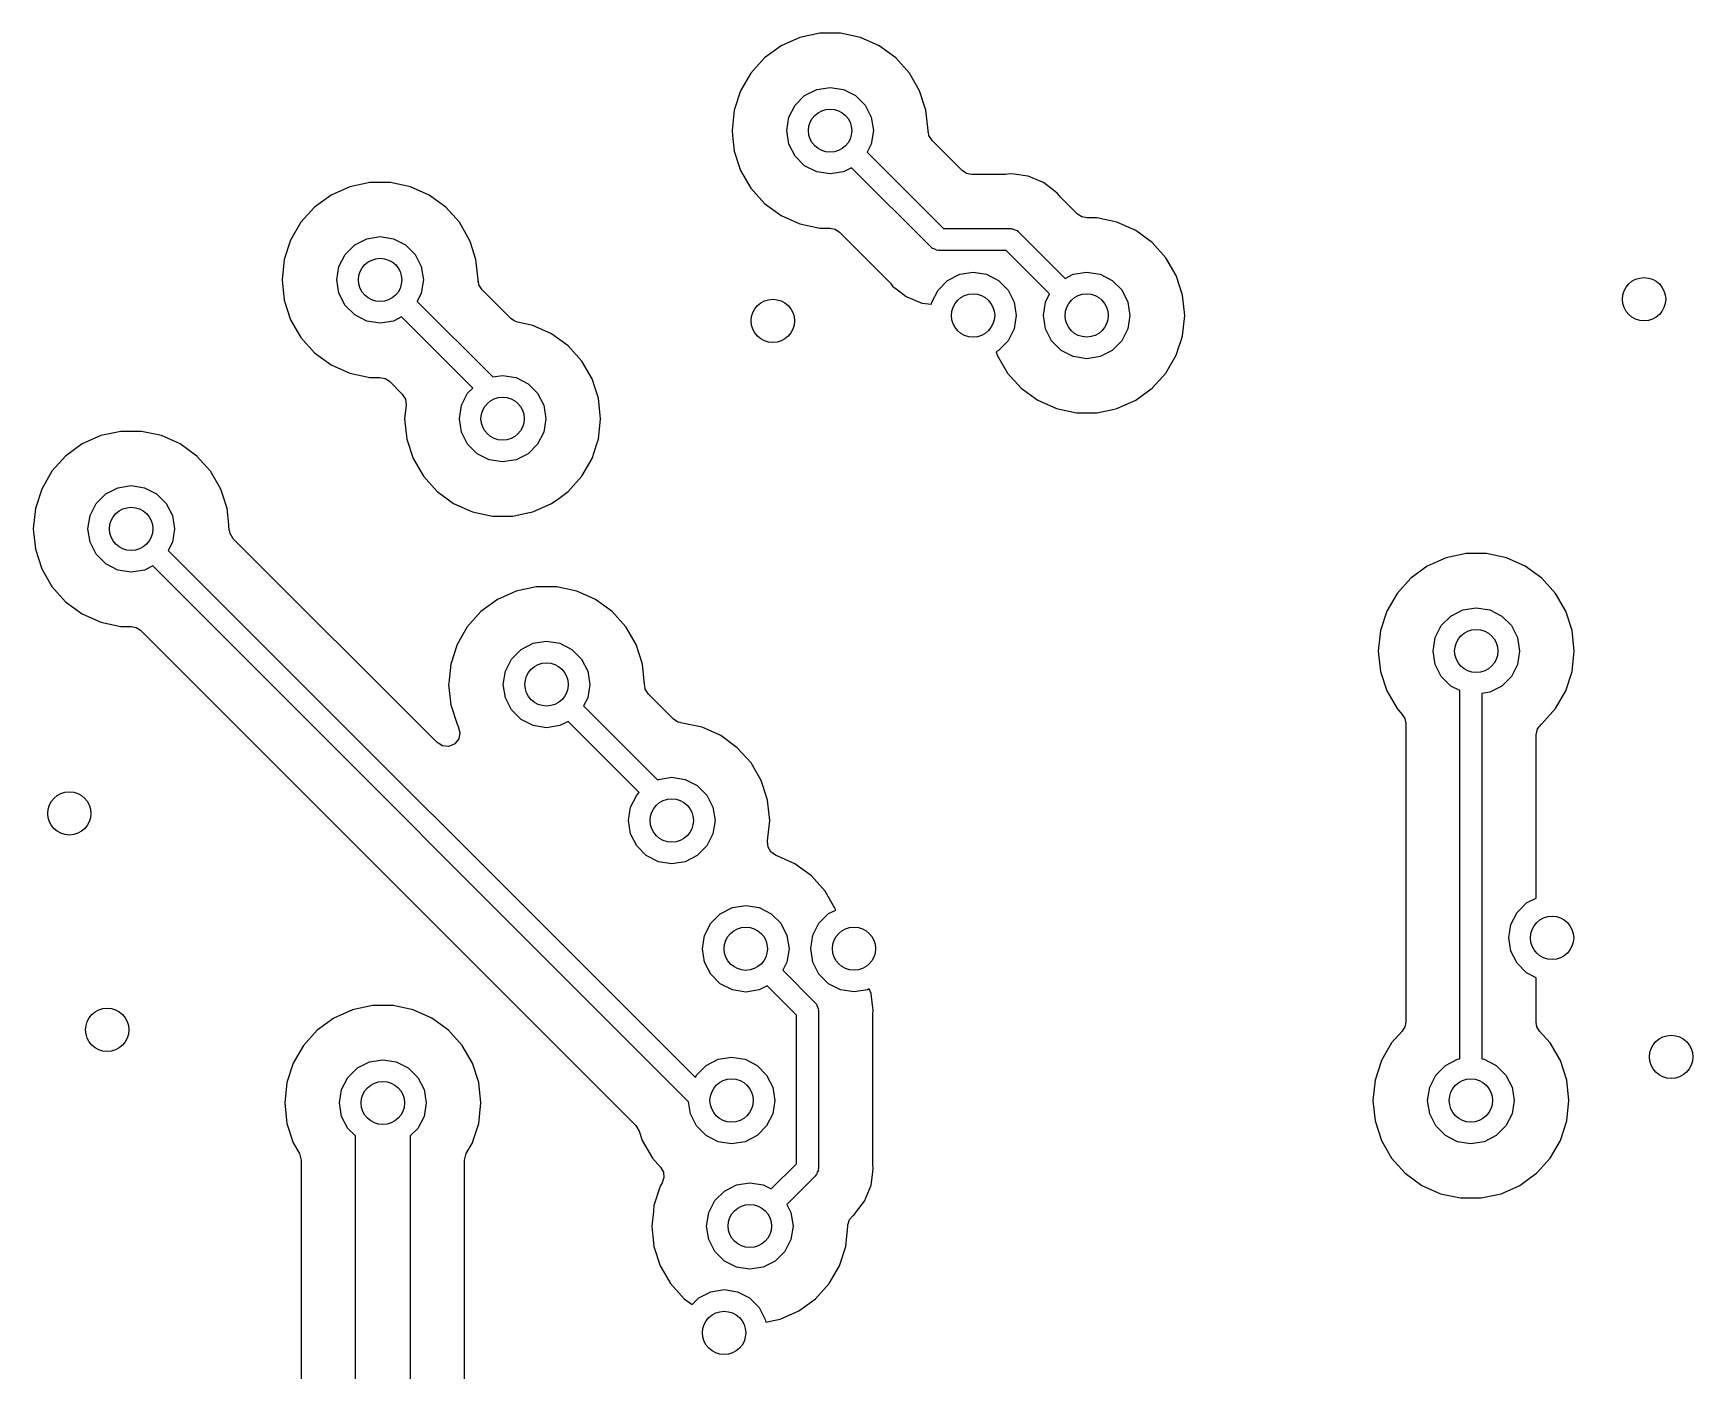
# Model space of a CAD drawing. Extents: x 5.05 to 8.3, y -4.1 to -1.1.
# Drawn here: x 6.298 to 6.902, y -2.622 to -2.136 of the extents above; entities that cross this region are included whole.
import ezdxf

# ---------------------------------------------------------------- set-up
doc = ezdxf.new("R2010")
doc.units = 0
doc.header["$MEASUREMENT"] = 0
doc.layers.add('BLACK', color=7, linetype='CONTINUOUS')

msp = doc.modelspace()

# ---------------------------------------------------------------- linework, layer by layer
at = {"layer": 'BLACK', "linetype": 'CONTINUOUS'}
for p, q in [((6.57676, -2.13706), (6.56995, -2.14009)), ((6.58404, -2.13551), (6.57676, -2.13706)), ((6.5915, -2.13551), (6.58404, -2.13551)), ((6.58404, -2.13551), (6.58404, -2.13551)), ((6.59879, -2.13706), (6.5915, -2.13551)), ((6.5915, -2.13551), (6.5915, -2.13551)), ((6.6056, -2.14009), (6.59879, -2.13706)), ((6.56995, -2.14009), (6.56392, -2.14447)), ((6.61162, -2.14447), (6.6056, -2.14009)), ((6.56392, -2.14447), (6.55893, -2.15001)), ((6.61661, -2.15001), (6.61162, -2.14447)), ((6.55893, -2.15001), (6.5552, -2.15647)), ((6.5829, -2.15599), (6.58777, -2.15522)), ((6.58777, -2.15522), (6.59264, -2.15599)), ((6.62034, -2.15647), (6.61661, -2.15001)), ((6.5552, -2.15647), (6.5529, -2.16355)), ((6.57503, -2.16171), (6.57851, -2.15822)), ((6.57851, -2.15822), (6.5829, -2.15599)), ((6.59264, -2.15599), (6.59703, -2.15822)), ((6.59703, -2.15822), (6.60051, -2.16171)), ((6.62264, -2.16355), (6.62034, -2.15647)), ((6.62034, -2.15647), (6.62034, -2.15647)), ((6.5529, -2.16355), (6.5524, -2.16832)), ((6.57202, -2.17096), (6.57279, -2.1661)), ((6.57279, -2.1661), (6.57503, -2.16171)), ((6.60051, -2.16171), (6.60275, -2.1661)), ((6.60275, -2.1661), (6.60352, -2.17096)), ((6.62341, -2.17087), (6.62264, -2.16355)), ((6.5524, -2.16832), (6.55212, -2.17096)), ((6.55212, -2.17096), (6.55231, -2.17271)), ((6.55231, -2.17271), (6.5529, -2.17838)), ((6.57279, -2.17583), (6.57202, -2.17096)), ((6.60352, -2.17096), (6.60275, -2.17583)), ((6.62347, -2.17147), (6.62341, -2.17087)), ((6.62357, -2.17147), (6.62347, -2.17147)), ((6.62371, -2.17271), (6.62357, -2.17147)), ((6.62486, -2.17453), (6.62371, -2.17271)), ((6.5529, -2.17838), (6.5552, -2.18546)), ((6.57503, -2.18022), (6.57279, -2.17583)), ((6.60275, -2.17583), (6.60124, -2.17878)), ((6.60124, -2.17878), (6.62903, -2.20657)), ((6.63576, -2.18543), (6.62486, -2.17453)), ((6.5552, -2.18546), (6.55893, -2.19192)), ((6.57851, -2.1837), (6.57503, -2.18022)), ((6.5829, -2.18594), (6.57851, -2.1837)), ((6.59559, -2.18444), (6.59264, -2.18594)), ((6.62455, -2.2134), (6.59559, -2.18444)), ((6.63735, -2.18649), (6.63576, -2.18543)), ((6.41306, -2.19135), (6.40625, -2.19438)), ((6.42035, -2.1898), (6.41306, -2.19135)), ((6.4278, -2.1898), (6.42035, -2.1898)), ((6.42035, -2.1898), (6.42035, -2.1898)), ((6.43509, -2.19135), (6.4278, -2.1898)), ((6.4278, -2.1898), (6.4278, -2.1898)), ((6.4419, -2.19438), (6.43509, -2.19135)), ((6.58777, -2.18671), (6.5829, -2.18594)), ((6.59264, -2.18594), (6.58777, -2.18671)), ((6.63921, -2.18686), (6.63735, -2.18649)), ((6.65163, -2.18686), (6.63921, -2.18686)), ((6.65226, -2.18682), (6.65163, -2.18686)), ((6.6535, -2.18666), (6.65226, -2.18682)), ((6.65474, -2.18682), (6.6535, -2.18666)), ((6.65971, -2.18747), (6.65474, -2.18682)), ((6.65474, -2.18682), (6.65474, -2.18682)), ((6.65984, -2.18753), (6.65971, -2.18747)), ((6.66506, -2.1897), (6.65984, -2.18753)), ((6.66545, -2.18986), (6.66506, -2.1897)), ((6.66916, -2.19271), (6.66545, -2.18986)), ((6.40625, -2.19438), (6.40022, -2.19876)), ((6.44793, -2.19876), (6.4419, -2.19438)), ((6.55893, -2.19192), (6.56392, -2.19746)), ((6.56392, -2.19746), (6.56995, -2.20184)), ((6.67041, -2.19366), (6.66916, -2.19271)), ((6.66916, -2.19271), (6.66916, -2.19271)), ((6.67117, -2.19465), (6.67041, -2.19366)), ((6.67159, -2.19513), (6.67117, -2.19465)), ((6.67774, -2.20129), (6.67159, -2.19513)), ((6.40022, -2.19876), (6.39523, -2.2043)), ((6.45291, -2.2043), (6.44793, -2.19876)), ((6.56995, -2.20184), (6.57676, -2.20487)), ((6.67933, -2.20234), (6.67774, -2.20129)), ((6.6812, -2.20272), (6.67933, -2.20234)), ((6.68483, -2.20272), (6.6812, -2.20272)), ((6.69212, -2.20427), (6.68483, -2.20272)), ((6.68483, -2.20272), (6.68483, -2.20272)), ((6.39523, -2.2043), (6.39151, -2.21076)), ((6.41921, -2.21028), (6.42407, -2.20951)), ((6.42407, -2.20951), (6.42894, -2.21028)), ((6.45664, -2.21076), (6.45291, -2.2043)), ((6.57676, -2.20487), (6.58404, -2.20642)), ((6.58404, -2.20642), (6.58404, -2.20642)), ((6.58404, -2.20642), (6.58768, -2.20642)), ((6.58768, -2.20642), (6.58955, -2.20679)), ((6.58955, -2.20679), (6.59113, -2.20785)), ((6.59113, -2.20785), (6.60929, -2.226)), ((6.62903, -2.20657), (6.6535, -2.20657)), ((6.6535, -2.20657), (6.65381, -2.20667)), ((6.65381, -2.20667), (6.65413, -2.20662)), ((6.65413, -2.20662), (6.65496, -2.20704)), ((6.65496, -2.20704), (6.65585, -2.20733)), ((6.65585, -2.20733), (6.65604, -2.20759)), ((6.65604, -2.20759), (6.65633, -2.20774)), ((6.65633, -2.20774), (6.67329, -2.2247)), ((6.69893, -2.2073), (6.69212, -2.20427)), ((6.70496, -2.21168), (6.69893, -2.2073)), ((6.39151, -2.21076), (6.38921, -2.21784)), ((6.41133, -2.216), (6.41482, -2.21251)), ((6.41482, -2.21251), (6.41921, -2.21028)), ((6.42894, -2.21028), (6.43333, -2.21251)), ((6.43333, -2.21251), (6.43681, -2.216)), ((6.45694, -2.21168), (6.45664, -2.21076)), ((6.45894, -2.21784), (6.45694, -2.21168)), ((6.62483, -2.21354), (6.62455, -2.2134)), ((6.62502, -2.2138), (6.62483, -2.21354)), ((6.62591, -2.21409), (6.62502, -2.2138)), ((6.62675, -2.21452), (6.62591, -2.21409)), ((6.62707, -2.21447), (6.62675, -2.21452)), ((6.62737, -2.21457), (6.62707, -2.21447)), ((6.65184, -2.21457), (6.62737, -2.21457)), ((6.66763, -2.23035), (6.65184, -2.21457)), ((6.70994, -2.21722), (6.70496, -2.21168)), ((6.38921, -2.21784), (6.38843, -2.22526)), ((6.40833, -2.22526), (6.4091, -2.22039)), ((6.4091, -2.22039), (6.41133, -2.216)), ((6.43681, -2.216), (6.43905, -2.22039)), ((6.43905, -2.22039), (6.43982, -2.22526)), ((6.45972, -2.22526), (6.45894, -2.21784)), ((6.71367, -2.22367), (6.70994, -2.21722)), ((6.38843, -2.22526), (6.38921, -2.23267)), ((6.4091, -2.23012), (6.40833, -2.22526)), ((6.43982, -2.22526), (6.43905, -2.23012)), ((6.45978, -2.22577), (6.45972, -2.22526)), ((6.45987, -2.22576), (6.45978, -2.22577)), ((6.46002, -2.227), (6.45987, -2.22576)), ((6.46117, -2.22882), (6.46002, -2.227)), ((6.60929, -2.226), (6.60971, -2.22648)), ((6.60971, -2.22648), (6.61047, -2.22747)), ((6.61047, -2.22747), (6.61047, -2.22747)), ((6.61047, -2.22747), (6.61146, -2.22823)), ((6.62702, -2.22893), (6.63051, -2.22545)), ((6.63051, -2.22545), (6.6349, -2.22321)), ((6.6349, -2.22321), (6.63976, -2.22244)), ((6.63976, -2.22244), (6.64463, -2.22321)), ((6.64463, -2.22321), (6.64902, -2.22545)), ((6.64902, -2.22545), (6.6525, -2.22893)), ((6.67329, -2.2247), (6.67624, -2.22319)), ((6.67624, -2.22319), (6.6811, -2.22242)), ((6.6811, -2.22242), (6.68597, -2.22319)), ((6.68597, -2.22319), (6.69036, -2.22543)), ((6.69036, -2.22543), (6.69384, -2.22891)), ((6.71597, -2.23076), (6.71367, -2.22367)), ((6.71367, -2.22367), (6.71367, -2.22367)), ((6.38921, -2.23267), (6.39151, -2.23975)), ((6.41133, -2.23451), (6.4091, -2.23012)), ((6.43905, -2.23012), (6.43755, -2.23307)), ((6.43755, -2.23307), (6.46503, -2.26055)), ((6.47166, -2.23932), (6.46117, -2.22882)), ((6.61146, -2.22823), (6.61146, -2.22823)), ((6.61146, -2.22823), (6.61171, -2.22843)), ((6.61171, -2.22843), (6.61171, -2.22843)), ((6.61171, -2.22843), (6.61542, -2.23127)), ((6.61542, -2.23127), (6.61694, -2.2319)), ((6.61694, -2.2319), (6.62119, -2.23366)), ((6.62119, -2.23366), (6.62466, -2.23412)), ((6.62466, -2.23412), (6.62479, -2.23332)), ((6.62479, -2.23332), (6.62702, -2.22893)), ((6.6525, -2.22893), (6.65474, -2.23332)), ((6.65474, -2.23332), (6.65551, -2.23819)), ((6.66535, -2.23817), (6.66613, -2.2333)), ((6.66613, -2.2333), (6.66763, -2.23035)), ((6.69384, -2.22891), (6.69608, -2.2333)), ((6.69608, -2.2333), (6.69685, -2.23817)), ((6.71675, -2.23817), (6.71597, -2.23076)), ((6.39151, -2.23975), (6.39523, -2.24621)), ((6.41482, -2.238), (6.41133, -2.23451)), ((6.41921, -2.24023), (6.41482, -2.238)), ((6.43189, -2.23873), (6.42894, -2.24023)), ((6.45777, -2.26461), (6.43189, -2.23873)), ((6.47279, -2.24016), (6.47166, -2.23932)), ((6.65551, -2.23819), (6.65474, -2.24306)), ((6.66613, -2.24304), (6.66535, -2.23817)), ((6.69685, -2.23817), (6.69608, -2.24304)), ((6.71597, -2.24558), (6.71675, -2.23817)), ((6.42407, -2.241), (6.41921, -2.24023)), ((6.42894, -2.24023), (6.42407, -2.241)), ((6.4741, -2.24064), (6.47279, -2.24016)), ((6.47966, -2.24183), (6.4741, -2.24064)), ((6.48647, -2.24486), (6.47966, -2.24183)), ((6.4925, -2.24924), (6.48647, -2.24486)), ((6.65474, -2.24306), (6.6525, -2.24745)), ((6.66836, -2.24743), (6.66613, -2.24304)), ((6.69608, -2.24304), (6.69384, -2.24743)), ((6.71518, -2.24803), (6.71597, -2.24558)), ((6.39523, -2.24621), (6.40022, -2.25175)), ((6.40022, -2.25175), (6.40625, -2.25613)), ((6.49748, -2.25478), (6.4925, -2.24924)), ((6.64902, -2.25093), (6.64812, -2.25139)), ((6.64812, -2.25139), (6.64854, -2.25267)), ((6.6525, -2.24745), (6.64902, -2.25093)), ((6.67185, -2.25091), (6.66836, -2.24743)), ((6.67624, -2.25315), (6.67185, -2.25091)), ((6.69036, -2.25091), (6.68597, -2.25315)), ((6.69384, -2.24743), (6.69036, -2.25091)), ((6.71367, -2.25267), (6.71478, -2.24924)), ((6.71478, -2.24924), (6.71518, -2.24803)), ((6.40625, -2.25613), (6.41306, -2.25916)), ((6.50121, -2.26123), (6.49748, -2.25478)), ((6.64854, -2.25267), (6.65226, -2.25912)), ((6.6811, -2.25392), (6.67624, -2.25315)), ((6.68597, -2.25315), (6.6811, -2.25392)), ((6.70994, -2.25912), (6.71367, -2.25267)), ((6.41306, -2.25916), (6.42035, -2.26071)), ((6.42035, -2.26071), (6.42035, -2.26071)), ((6.42035, -2.26071), (6.42398, -2.26071)), ((6.42398, -2.26071), (6.42585, -2.26108)), ((6.42585, -2.26108), (6.42743, -2.26214)), ((6.42743, -2.26214), (6.43211, -2.26682)), ((6.46503, -2.26055), (6.46864, -2.25998)), ((6.46864, -2.25998), (6.47351, -2.26075)), ((6.47351, -2.26075), (6.4779, -2.26299)), ((6.4779, -2.26299), (6.48138, -2.26647)), ((6.50232, -2.26464), (6.50121, -2.26123)), ((6.65226, -2.25912), (6.65725, -2.26466)), ((6.70496, -2.26466), (6.70994, -2.25912)), ((6.43211, -2.26682), (6.43326, -2.26864)), ((6.43326, -2.26864), (6.43351, -2.27078)), ((6.45367, -2.27086), (6.4559, -2.26647)), ((6.4559, -2.26647), (6.45777, -2.26461)), ((6.48138, -2.26647), (6.48362, -2.27086)), ((6.50351, -2.26832), (6.50232, -2.26464)), ((6.50429, -2.27573), (6.50351, -2.26832)), ((6.65725, -2.26466), (6.66328, -2.26904)), ((6.66328, -2.26904), (6.67009, -2.27207)), ((6.69212, -2.27207), (6.69893, -2.26904)), ((6.69893, -2.26904), (6.70412, -2.26527)), ((6.70412, -2.26527), (6.70496, -2.26466)), ((6.43351, -2.27078), (6.43299, -2.27573)), ((6.43299, -2.27573), (6.43377, -2.28314)), ((6.45289, -2.27573), (6.45367, -2.27086)), ((6.45367, -2.2806), (6.45289, -2.27573)), ((6.48362, -2.27086), (6.48439, -2.27573)), ((6.48439, -2.27573), (6.48362, -2.2806)), ((6.50351, -2.28314), (6.50429, -2.27573)), ((6.67009, -2.27207), (6.67738, -2.27362)), ((6.67738, -2.27362), (6.67738, -2.27362)), ((6.67738, -2.27362), (6.68483, -2.27362)), ((6.68483, -2.27362), (6.69006, -2.27251)), ((6.68483, -2.27362), (6.68483, -2.27362)), ((6.69006, -2.27251), (6.69212, -2.27207)), ((6.32251, -2.2819), (6.3157, -2.28493)), ((6.3298, -2.28035), (6.32251, -2.2819)), ((6.33725, -2.28035), (6.3298, -2.28035)), ((6.3298, -2.28035), (6.3298, -2.28035)), ((6.34454, -2.2819), (6.33725, -2.28035)), ((6.33725, -2.28035), (6.33725, -2.28035)), ((6.35135, -2.28493), (6.34454, -2.2819)), ((6.4559, -2.28499), (6.45367, -2.2806)), ((6.48362, -2.2806), (6.48138, -2.28499)), ((6.3157, -2.28493), (6.30967, -2.28931)), ((6.35738, -2.28931), (6.35135, -2.28493)), ((6.43377, -2.28314), (6.43608, -2.29023)), ((6.45939, -2.28847), (6.4559, -2.28499)), ((6.48138, -2.28499), (6.4779, -2.28847)), ((6.50121, -2.29023), (6.50293, -2.28493)), ((6.50293, -2.28493), (6.50351, -2.28314)), ((6.30967, -2.28931), (6.30468, -2.29485)), ((6.36236, -2.29485), (6.35738, -2.28931)), ((6.43608, -2.29023), (6.4398, -2.29668)), ((6.46378, -2.29071), (6.45939, -2.28847)), ((6.46864, -2.29148), (6.46378, -2.29071)), ((6.47351, -2.29071), (6.46864, -2.29148)), ((6.4779, -2.28847), (6.47351, -2.29071)), ((6.49748, -2.29668), (6.50121, -2.29023)), ((6.30468, -2.29485), (6.30096, -2.30131)), ((6.32866, -2.30083), (6.33352, -2.30006)), ((6.33352, -2.30006), (6.33839, -2.30083)), ((6.36609, -2.30131), (6.36236, -2.29485)), ((6.4398, -2.29668), (6.44479, -2.30222)), ((6.4925, -2.30222), (6.49748, -2.29668)), ((6.30096, -2.30131), (6.29865, -2.30839)), ((6.32078, -2.30655), (6.32427, -2.30307)), ((6.32427, -2.30307), (6.32866, -2.30083)), ((6.33839, -2.30083), (6.34278, -2.30307)), ((6.34278, -2.30307), (6.34626, -2.30655)), ((6.36682, -2.30355), (6.36609, -2.30131)), ((6.36839, -2.30839), (6.36682, -2.30355)), ((6.44479, -2.30222), (6.45082, -2.3066)), ((6.48647, -2.3066), (6.48906, -2.30472)), ((6.48906, -2.30472), (6.4925, -2.30222)), ((6.29865, -2.30839), (6.29787, -2.31581)), ((6.31777, -2.31581), (6.31855, -2.31094)), ((6.31855, -2.31094), (6.32078, -2.30655)), ((6.34626, -2.30655), (6.3485, -2.31094)), ((6.3485, -2.31094), (6.34927, -2.31581)), ((6.36887, -2.31298), (6.36839, -2.30839)), ((6.45082, -2.3066), (6.45763, -2.30963)), ((6.45763, -2.30963), (6.46492, -2.31118)), ((6.46492, -2.31118), (6.46492, -2.31118)), ((6.46492, -2.31118), (6.47237, -2.31118)), ((6.47237, -2.31118), (6.47723, -2.31015)), ((6.47237, -2.31118), (6.47237, -2.31118)), ((6.47723, -2.31015), (6.47966, -2.30963)), ((6.47966, -2.30963), (6.48647, -2.3066)), ((6.29787, -2.31581), (6.29865, -2.32322)), ((6.31855, -2.32067), (6.31777, -2.31581)), ((6.34927, -2.31581), (6.3485, -2.32067)), ((6.36922, -2.31632), (6.36887, -2.31298)), ((6.36932, -2.31631), (6.36922, -2.31632)), ((6.36947, -2.31755), (6.36932, -2.31631)), ((6.37062, -2.31938), (6.36947, -2.31755)), ((6.29865, -2.32322), (6.30096, -2.33031)), ((6.32078, -2.32506), (6.31855, -2.32067)), ((6.3485, -2.32067), (6.347, -2.32362)), ((6.347, -2.32362), (6.53874, -2.51537)), ((6.44481, -2.39357), (6.37062, -2.31938)), ((6.30096, -2.33031), (6.30468, -2.33676)), ((6.32427, -2.32855), (6.32078, -2.32506)), ((6.32866, -2.33078), (6.32427, -2.32855)), ((6.34134, -2.32928), (6.33839, -2.33078)), ((6.53627, -2.52421), (6.34134, -2.32928)), ((6.80501, -2.32936), (6.79898, -2.33374)), ((6.81182, -2.32633), (6.80501, -2.32936)), ((6.81911, -2.32478), (6.81182, -2.32633)), ((6.82656, -2.32478), (6.81911, -2.32478)), ((6.81911, -2.32478), (6.81911, -2.32478)), ((6.83385, -2.32633), (6.82656, -2.32478)), ((6.82656, -2.32478), (6.82656, -2.32478)), ((6.84066, -2.32936), (6.83385, -2.32633)), ((6.84669, -2.33374), (6.84066, -2.32936)), ((6.33352, -2.33155), (6.32866, -2.33078)), ((6.33839, -2.33078), (6.33352, -2.33155)), ((6.79898, -2.33374), (6.79399, -2.33928)), ((6.85167, -2.33928), (6.84669, -2.33374)), ((6.30468, -2.33676), (6.30967, -2.3423)), ((6.30967, -2.3423), (6.3157, -2.34668)), ((6.46678, -2.34153), (6.46075, -2.34591)), ((6.47359, -2.3385), (6.46678, -2.34153)), ((6.48088, -2.33695), (6.47359, -2.3385)), ((6.48833, -2.33695), (6.48088, -2.33695)), ((6.48088, -2.33695), (6.48088, -2.33695)), ((6.49562, -2.3385), (6.48833, -2.33695)), ((6.48833, -2.33695), (6.48833, -2.33695)), ((6.50243, -2.34153), (6.49562, -2.3385)), ((6.50846, -2.34591), (6.50243, -2.34153)), ((6.79399, -2.33928), (6.79027, -2.34574)), ((6.8554, -2.34574), (6.85167, -2.33928)), ((6.3157, -2.34668), (6.32251, -2.34971)), ((6.46075, -2.34591), (6.45577, -2.35145)), ((6.51345, -2.35145), (6.50846, -2.34591)), ((6.79027, -2.34574), (6.78797, -2.35282)), ((6.81009, -2.35098), (6.81358, -2.3475)), ((6.81358, -2.3475), (6.81797, -2.34526)), ((6.81797, -2.34526), (6.82283, -2.34449)), ((6.82283, -2.34449), (6.8277, -2.34526)), ((6.8277, -2.34526), (6.83209, -2.3475)), ((6.83209, -2.3475), (6.83558, -2.35098)), ((6.8577, -2.35282), (6.8554, -2.34574)), ((6.8554, -2.34574), (6.8554, -2.34574)), ((6.32251, -2.34971), (6.3298, -2.35126)), ((6.3298, -2.35126), (6.3298, -2.35126)), ((6.3298, -2.35126), (6.33343, -2.35126)), ((6.33343, -2.35126), (6.3353, -2.35163)), ((6.3353, -2.35163), (6.33688, -2.35269)), ((6.33688, -2.35269), (6.51708, -2.53288)), ((6.45577, -2.35145), (6.45204, -2.3579)), ((6.51717, -2.3579), (6.51345, -2.35145)), ((6.78797, -2.35282), (6.78719, -2.36024)), ((6.80786, -2.35537), (6.81009, -2.35098)), ((6.83558, -2.35098), (6.83781, -2.35537)), ((6.85848, -2.36024), (6.8577, -2.35282)), ((6.45204, -2.3579), (6.44974, -2.36499)), ((6.47187, -2.36314), (6.47535, -2.35966)), ((6.47535, -2.35966), (6.47974, -2.35742)), ((6.47974, -2.35742), (6.48461, -2.35665)), ((6.48461, -2.35665), (6.48947, -2.35742)), ((6.48947, -2.35742), (6.49386, -2.35966)), ((6.49386, -2.35966), (6.49735, -2.36314)), ((6.51947, -2.36499), (6.51717, -2.3579)), ((6.51717, -2.3579), (6.51717, -2.3579)), ((6.78719, -2.36024), (6.78797, -2.36765)), ((6.80709, -2.36024), (6.80786, -2.35537)), ((6.80786, -2.3651), (6.80709, -2.36024)), ((6.83781, -2.35537), (6.83858, -2.36024)), ((6.83858, -2.36024), (6.83781, -2.3651)), ((6.8577, -2.36765), (6.85848, -2.36024)), ((6.44974, -2.36499), (6.44901, -2.37192)), ((6.46963, -2.36753), (6.47187, -2.36314)), ((6.49735, -2.36314), (6.49958, -2.36753)), ((6.52025, -2.3724), (6.51947, -2.36499)), ((6.81009, -2.36949), (6.80786, -2.3651)), ((6.83781, -2.3651), (6.83558, -2.36949)), ((6.44901, -2.37192), (6.44896, -2.3724)), ((6.44896, -2.3724), (6.44907, -2.37351)), ((6.46886, -2.3724), (6.46963, -2.36753)), ((6.46963, -2.37727), (6.46886, -2.3724)), ((6.49958, -2.36753), (6.50035, -2.3724)), ((6.50035, -2.3724), (6.49958, -2.37727)), ((6.52031, -2.37291), (6.52025, -2.3724)), ((6.78797, -2.36765), (6.79027, -2.37474)), ((6.81358, -2.37298), (6.81009, -2.36949)), ((6.83558, -2.36949), (6.83209, -2.37298)), ((6.8554, -2.37474), (6.8577, -2.36765)), ((6.44907, -2.37351), (6.44974, -2.37981)), ((6.47187, -2.38166), (6.46963, -2.37727)), ((6.49958, -2.37727), (6.49808, -2.38022)), ((6.5204, -2.3729), (6.52031, -2.37291)), ((6.52055, -2.37415), (6.5204, -2.3729)), ((6.5217, -2.37597), (6.52055, -2.37415)), ((6.53074, -2.38501), (6.5217, -2.37597)), ((6.79027, -2.37474), (6.79399, -2.38119)), ((6.81687, -2.37465), (6.81358, -2.37298)), ((6.81687, -2.50861), (6.81687, -2.37465)), ((6.8277, -2.37521), (6.82487, -2.37566)), ((6.82487, -2.37566), (6.82487, -2.50861)), ((6.83209, -2.37298), (6.8277, -2.37521)), ((6.85167, -2.38119), (6.8554, -2.37474)), ((6.44974, -2.37981), (6.45204, -2.3869)), ((6.47535, -2.38514), (6.47187, -2.38166)), ((6.49808, -2.38022), (6.52495, -2.40709)), ((6.79399, -2.38119), (6.79449, -2.38174)), ((6.79449, -2.38174), (6.79591, -2.38331)), ((6.79591, -2.38331), (6.79684, -2.38483)), ((6.84669, -2.38673), (6.85167, -2.38119)), ((6.45204, -2.3869), (6.45249, -2.38767)), ((6.45249, -2.38767), (6.45313, -2.3899)), ((6.45313, -2.3899), (6.45268, -2.39218)), ((6.47974, -2.38738), (6.47535, -2.38514)), ((6.48461, -2.38815), (6.47974, -2.38738)), ((6.48947, -2.38738), (6.48461, -2.38815)), ((6.49242, -2.38587), (6.48947, -2.38738)), ((6.5183, -2.41175), (6.49242, -2.38587)), ((6.53232, -2.38607), (6.53074, -2.38501)), ((6.53339, -2.38628), (6.53232, -2.38607)), ((6.53338, -2.38633), (6.53339, -2.38628)), ((6.54117, -2.38799), (6.53338, -2.38633)), ((6.54798, -2.39102), (6.54117, -2.38799)), ((6.79684, -2.38483), (6.79716, -2.38658)), ((6.79716, -2.38658), (6.79716, -2.4952)), ((6.84457, -2.39075), (6.8451, -2.38854)), ((6.8451, -2.38854), (6.84658, -2.3868)), ((6.84658, -2.3868), (6.84659, -2.3868)), ((6.84659, -2.3868), (6.84669, -2.38673)), ((6.44679, -2.39477), (6.44481, -2.39357)), ((6.44911, -2.39492), (6.44679, -2.39477)), ((6.45123, -2.39399), (6.44911, -2.39492)), ((6.45268, -2.39218), (6.45123, -2.39399)), ((6.55401, -2.3954), (6.54798, -2.39102)), ((6.559, -2.40094), (6.55401, -2.3954)), ((6.84457, -2.45008), (6.84457, -2.39075)), ((6.56272, -2.40739), (6.559, -2.40094)), ((6.52495, -2.40709), (6.52529, -2.40691)), ((6.52529, -2.40691), (6.53016, -2.40614)), ((6.53016, -2.40614), (6.53502, -2.40691)), ((6.53502, -2.40691), (6.53941, -2.40915)), ((6.5633, -2.40916), (6.56272, -2.40739)), ((6.51518, -2.41702), (6.51742, -2.41263)), ((6.51742, -2.41263), (6.5183, -2.41175)), ((6.53941, -2.40915), (6.5429, -2.41263)), ((6.5429, -2.41263), (6.54514, -2.41702)), ((6.56503, -2.41448), (6.5633, -2.40916)), ((6.56581, -2.42189), (6.56503, -2.41448)), ((6.51441, -2.42189), (6.51518, -2.41702)), ((6.54514, -2.41702), (6.54591, -2.42189)), ((6.51518, -2.42676), (6.51441, -2.42189)), ((6.51742, -2.43115), (6.51518, -2.42676)), ((6.54514, -2.42676), (6.5429, -2.43115)), ((6.54591, -2.42189), (6.54514, -2.42676)), ((6.56503, -2.4293), (6.56581, -2.42189)), ((6.5209, -2.43463), (6.51742, -2.43115)), ((6.5429, -2.43115), (6.53941, -2.43463)), ((6.565, -2.42955), (6.56503, -2.4293)), ((6.56521, -2.43157), (6.565, -2.42955)), ((6.56503, -2.4293), (6.56503, -2.4293)), ((6.56623, -2.43332), (6.56521, -2.43157)), ((6.52529, -2.43687), (6.5209, -2.43463)), ((6.53016, -2.43764), (6.52529, -2.43687)), ((6.53502, -2.43687), (6.53016, -2.43764)), ((6.53941, -2.43463), (6.53502, -2.43687)), ((6.56787, -2.43452), (6.56623, -2.43332)), ((6.57491, -2.43765), (6.56787, -2.43452)), ((6.58094, -2.44203), (6.57491, -2.43765)), ((6.58593, -2.44757), (6.58094, -2.44203)), ((6.58965, -2.45402), (6.58593, -2.44757)), ((6.84114, -2.45183), (6.84457, -2.45008)), ((6.54435, -2.45927), (6.54783, -2.45578)), ((6.54783, -2.45578), (6.55222, -2.45355)), ((6.55222, -2.45355), (6.55709, -2.45278)), ((6.55709, -2.45278), (6.56195, -2.45355)), ((6.56195, -2.45355), (6.56634, -2.45578)), ((6.56634, -2.45578), (6.56983, -2.45927)), ((6.58372, -2.45925), (6.5872, -2.45576)), ((6.5872, -2.45576), (6.58979, -2.45444)), ((6.58979, -2.45444), (6.58965, -2.45402)), ((6.58965, -2.45402), (6.58965, -2.45402)), ((6.83542, -2.4597), (6.83765, -2.45531)), ((6.83765, -2.45531), (6.84114, -2.45183)), ((6.54211, -2.46366), (6.54435, -2.45927)), ((6.56983, -2.45927), (6.57206, -2.46366)), ((6.58148, -2.46364), (6.58372, -2.45925)), ((6.83465, -2.46457), (6.83542, -2.4597)), ((6.54134, -2.46852), (6.54211, -2.46366)), ((6.54211, -2.47339), (6.54134, -2.46852)), ((6.57206, -2.46366), (6.57283, -2.46852)), ((6.57283, -2.46852), (6.57206, -2.47339)), ((6.58071, -2.4685), (6.58148, -2.46364)), ((6.58148, -2.47337), (6.58071, -2.4685)), ((6.83542, -2.46943), (6.83465, -2.46457)), ((6.54435, -2.47778), (6.54211, -2.47339)), ((6.57206, -2.47339), (6.57056, -2.47634)), ((6.58372, -2.47776), (6.58148, -2.47337)), ((6.83765, -2.47382), (6.83542, -2.46943)), ((6.84114, -2.47731), (6.83765, -2.47382)), ((6.54783, -2.48126), (6.54435, -2.47778)), ((6.55222, -2.4835), (6.54783, -2.48126)), ((6.57056, -2.47634), (6.58239, -2.48817)), ((6.5872, -2.48124), (6.58372, -2.47776)), ((6.59159, -2.48348), (6.5872, -2.48124)), ((6.84457, -2.47906), (6.84114, -2.47731)), ((6.84457, -2.4952), (6.84457, -2.47906)), ((6.55709, -2.48427), (6.55222, -2.4835)), ((6.56195, -2.4835), (6.55709, -2.48427)), ((6.5649, -2.482), (6.56195, -2.4835)), ((6.57556, -2.49266), (6.5649, -2.482)), ((6.59646, -2.48425), (6.59159, -2.48348)), ((6.60132, -2.48348), (6.59646, -2.48425)), ((6.60197, -2.48315), (6.60132, -2.48348)), ((6.60266, -2.48481), (6.60197, -2.48315)), ((6.60322, -2.4891), (6.60266, -2.48481)), ((6.41404, -2.49072), (6.40723, -2.49375)), ((6.42133, -2.48917), (6.41404, -2.49072)), ((6.42879, -2.48917), (6.42133, -2.48917)), ((6.42133, -2.48917), (6.42133, -2.48917)), ((6.43607, -2.49072), (6.42879, -2.48917)), ((6.42879, -2.48917), (6.42879, -2.48917)), ((6.44288, -2.49375), (6.43607, -2.49072)), ((6.57556, -2.54673), (6.57556, -2.49266)), ((6.58239, -2.48817), (6.58254, -2.48846)), ((6.58254, -2.48846), (6.5828, -2.48865)), ((6.5828, -2.48865), (6.58309, -2.48954)), ((6.58309, -2.48954), (6.58351, -2.49037)), ((6.58351, -2.49037), (6.58346, -2.49069)), ((6.58346, -2.49069), (6.58356, -2.491)), ((6.58356, -2.491), (6.58356, -2.54839)), ((6.60331, -2.48976), (6.60322, -2.4891)), ((6.60327, -2.49287), (6.60331, -2.49223)), ((6.60327, -2.52373), (6.60327, -2.49287)), ((6.60347, -2.491), (6.60331, -2.48976)), ((6.60331, -2.48976), (6.60331, -2.48976)), ((6.60331, -2.49223), (6.60347, -2.491)), ((6.40121, -2.49813), (6.39622, -2.50367)), ((6.40723, -2.49375), (6.40121, -2.49813)), ((6.44891, -2.49813), (6.44288, -2.49375)), ((6.4539, -2.50367), (6.44891, -2.49813)), ((6.79591, -2.49846), (6.79203, -2.50277)), ((6.79684, -2.49695), (6.79591, -2.49846)), ((6.79716, -2.4952), (6.79684, -2.49695)), ((6.8449, -2.49695), (6.84457, -2.4952)), ((6.84582, -2.49846), (6.8449, -2.49695)), ((6.84971, -2.50277), (6.84582, -2.49846)), ((6.39622, -2.50367), (6.39249, -2.51013)), ((6.45762, -2.51013), (6.4539, -2.50367)), ((6.79203, -2.50277), (6.7883, -2.50923)), ((6.85343, -2.50923), (6.84971, -2.50277)), ((6.39249, -2.51013), (6.39019, -2.51721)), ((6.4158, -2.51189), (6.42019, -2.50965)), ((6.42019, -2.50965), (6.42506, -2.50888)), ((6.42506, -2.50888), (6.42993, -2.50965)), ((6.42993, -2.50965), (6.43432, -2.51189)), ((6.45993, -2.51721), (6.45762, -2.51013)), ((6.45762, -2.51013), (6.45762, -2.51013)), ((6.5392, -2.51447), (6.54268, -2.51099)), ((6.54268, -2.51099), (6.54707, -2.50875)), ((6.54707, -2.50875), (6.55194, -2.50798)), ((6.55194, -2.50798), (6.55681, -2.50875)), ((6.55681, -2.50875), (6.5612, -2.51099)), ((6.5612, -2.51099), (6.56468, -2.51447)), ((6.7883, -2.50923), (6.786, -2.51632)), ((6.80813, -2.51447), (6.81161, -2.51099)), ((6.81161, -2.51099), (6.816, -2.50875)), ((6.816, -2.50875), (6.81687, -2.50861)), ((6.82487, -2.50861), (6.82573, -2.50875)), ((6.82573, -2.50875), (6.83012, -2.51099)), ((6.83012, -2.51099), (6.83361, -2.51447)), ((6.85574, -2.51632), (6.85343, -2.50923)), ((6.85343, -2.50923), (6.85343, -2.50923)), ((6.39019, -2.51721), (6.38941, -2.52463)), ((6.41008, -2.51976), (6.41232, -2.51537)), ((6.41232, -2.51537), (6.4158, -2.51189)), ((6.43432, -2.51189), (6.4378, -2.51537)), ((6.4378, -2.51537), (6.44004, -2.51976)), ((6.46071, -2.52463), (6.45993, -2.51721)), ((6.53874, -2.51537), (6.5392, -2.51447)), ((6.56468, -2.51447), (6.56692, -2.51886)), ((6.786, -2.51632), (6.78522, -2.52373)), ((6.80589, -2.51886), (6.80813, -2.51447)), ((6.83361, -2.51447), (6.83584, -2.51886)), ((6.85651, -2.52373), (6.85574, -2.51632)), ((6.40931, -2.52463), (6.41008, -2.51976)), ((6.44004, -2.51976), (6.44081, -2.52463)), ((6.56692, -2.51886), (6.56769, -2.52373)), ((6.80512, -2.52373), (6.80589, -2.51886)), ((6.83584, -2.51886), (6.83661, -2.52373)), ((6.38941, -2.52463), (6.39019, -2.53204)), ((6.41008, -2.52949), (6.40931, -2.52463)), ((6.41232, -2.53388), (6.41008, -2.52949)), ((6.44004, -2.52949), (6.4378, -2.53388)), ((6.44081, -2.52463), (6.44004, -2.52949)), ((6.45993, -2.53204), (6.46071, -2.52463)), ((6.53696, -2.52859), (6.53627, -2.52421)), ((6.5392, -2.53298), (6.53696, -2.52859)), ((6.56692, -2.52859), (6.56468, -2.53298)), ((6.56769, -2.52373), (6.56692, -2.52859)), ((6.60327, -2.54652), (6.60327, -2.52373)), ((6.78522, -2.52373), (6.786, -2.53114)), ((6.80589, -2.52859), (6.80512, -2.52373)), ((6.80813, -2.53298), (6.80589, -2.52859)), ((6.83584, -2.52859), (6.83361, -2.53298)), ((6.83661, -2.52373), (6.83584, -2.52859)), ((6.85574, -2.53114), (6.85651, -2.52373)), ((6.39019, -2.53204), (6.39249, -2.53913)), ((6.41506, -2.53662), (6.41232, -2.53388)), ((6.4378, -2.53388), (6.43506, -2.53662)), ((6.45792, -2.53823), (6.45993, -2.53204)), ((6.51708, -2.53288), (6.51827, -2.53483)), ((6.51827, -2.53483), (6.51937, -2.53823)), ((6.54268, -2.53647), (6.5392, -2.53298)), ((6.56468, -2.53298), (6.5612, -2.53647)), ((6.786, -2.53114), (6.7883, -2.53823)), ((6.81161, -2.53647), (6.80813, -2.53298)), ((6.83361, -2.53298), (6.83012, -2.53647)), ((6.85343, -2.53823), (6.85574, -2.53114)), ((6.39249, -2.53913), (6.3947, -2.54295)), ((6.41506, -2.67021), (6.41506, -2.53662)), ((6.43506, -2.53662), (6.43506, -2.66993)), ((6.45542, -2.54295), (6.45762, -2.53913)), ((6.45762, -2.53913), (6.45792, -2.53823)), ((6.51937, -2.53823), (6.5231, -2.54468)), ((6.54707, -2.53871), (6.54268, -2.53647)), ((6.55194, -2.53948), (6.54707, -2.53871)), ((6.55681, -2.53871), (6.55194, -2.53948)), ((6.5612, -2.53647), (6.55681, -2.53871)), ((6.7883, -2.53823), (6.79203, -2.54468)), ((6.816, -2.53871), (6.81161, -2.53647)), ((6.82087, -2.53948), (6.816, -2.53871)), ((6.82573, -2.53871), (6.82087, -2.53948)), ((6.83012, -2.53647), (6.82573, -2.53871)), ((6.84971, -2.54468), (6.85343, -2.53823)), ((6.3947, -2.54295), (6.39535, -2.54539)), ((6.39535, -2.54539), (6.39535, -2.66154)), ((6.45476, -2.54539), (6.45542, -2.54295)), ((6.45476, -2.66106), (6.45476, -2.54539)), ((6.5231, -2.54468), (6.52608, -2.548)), ((6.56638, -2.55591), (6.57556, -2.54673)), ((6.60331, -2.54716), (6.60327, -2.54652)), ((6.60347, -2.54839), (6.60331, -2.54716)), ((6.79203, -2.54468), (6.79701, -2.55022)), ((6.84496, -2.54996), (6.84971, -2.54468)), ((6.52668, -2.5537), (6.526, -2.55489)), ((6.52608, -2.548), (6.5271, -2.54975)), ((6.52731, -2.55177), (6.52668, -2.5537)), ((6.5271, -2.54975), (6.52731, -2.55177)), ((6.5537, -2.55441), (6.55856, -2.55364)), ((6.55856, -2.55364), (6.56343, -2.55441)), ((6.58239, -2.55122), (6.57204, -2.56157)), ((6.58254, -2.55093), (6.58239, -2.55122)), ((6.5828, -2.55074), (6.58254, -2.55093)), ((6.58309, -2.54985), (6.5828, -2.55074)), ((6.58351, -2.54902), (6.58309, -2.54985)), ((6.58356, -2.54839), (6.58346, -2.5487)), ((6.58346, -2.5487), (6.58351, -2.54902)), ((6.60266, -2.55458), (6.60279, -2.55359)), ((6.60279, -2.55359), (6.60303, -2.55177)), ((6.60303, -2.55177), (6.60331, -2.54963)), ((6.60331, -2.54963), (6.60347, -2.54839)), ((6.60331, -2.54963), (6.60331, -2.54963)), ((6.79701, -2.55022), (6.80304, -2.5546)), ((6.83869, -2.5546), (6.84258, -2.55177)), ((6.84258, -2.55177), (6.84472, -2.55022)), ((6.84472, -2.55022), (6.84496, -2.54996)), ((6.526, -2.55489), (6.52369, -2.56198)), ((6.54582, -2.56013), (6.54931, -2.55665)), ((6.54931, -2.55665), (6.5537, -2.55441)), ((6.56343, -2.55441), (6.56638, -2.55591)), ((6.60027, -2.56035), (6.60266, -2.55458)), ((6.80304, -2.5546), (6.80985, -2.55763)), ((6.80985, -2.55763), (6.81714, -2.55918)), ((6.81714, -2.55918), (6.81714, -2.55918)), ((6.81714, -2.55918), (6.82459, -2.55918)), ((6.82459, -2.55918), (6.82945, -2.55815)), ((6.82459, -2.55918), (6.82459, -2.55918)), ((6.82945, -2.55815), (6.83188, -2.55763)), ((6.83188, -2.55763), (6.83869, -2.5546)), ((6.52348, -2.56405), (6.52292, -2.56939)), ((6.52369, -2.56198), (6.52348, -2.56405)), ((6.54282, -2.56939), (6.54359, -2.56452)), ((6.54359, -2.56452), (6.54582, -2.56013)), ((6.57204, -2.56157), (6.57354, -2.56452)), ((6.57354, -2.56452), (6.57431, -2.56939)), ((6.59486, -2.56703), (6.59615, -2.56554)), ((6.59615, -2.56554), (6.59647, -2.5653)), ((6.59647, -2.5653), (6.59674, -2.56495)), ((6.59674, -2.56495), (6.59708, -2.56449)), ((6.59708, -2.56449), (6.59742, -2.56405)), ((6.59708, -2.56449), (6.59708, -2.56449)), ((6.59742, -2.56405), (6.60027, -2.56035)), ((6.59742, -2.56405), (6.59742, -2.56405)), ((6.52292, -2.56939), (6.52331, -2.57309)), ((6.54359, -2.57426), (6.54282, -2.56939)), ((6.57431, -2.56939), (6.57354, -2.57426)), ((6.59343, -2.5768), (6.59421, -2.56939)), ((6.59421, -2.56939), (6.59426, -2.56891)), ((6.59421, -2.56939), (6.59421, -2.56939)), ((6.59426, -2.56891), (6.59486, -2.56703)), ((6.52331, -2.57309), (6.52369, -2.5768)), ((6.52369, -2.5768), (6.526, -2.58389)), ((6.54582, -2.57865), (6.54359, -2.57426)), ((6.57354, -2.57426), (6.5713, -2.57865)), ((6.59113, -2.58389), (6.59343, -2.5768)), ((6.526, -2.58389), (6.52972, -2.59034)), ((6.54931, -2.58213), (6.54582, -2.57865)), ((6.5537, -2.58437), (6.54931, -2.58213)), ((6.56782, -2.58213), (6.56343, -2.58437)), ((6.5713, -2.57865), (6.56782, -2.58213)), ((6.5874, -2.59034), (6.59113, -2.58389)), ((6.55856, -2.58514), (6.5537, -2.58437)), ((6.56343, -2.58437), (6.55856, -2.58514)), ((6.52972, -2.59034), (6.53471, -2.59588)), ((6.53471, -2.59588), (6.53754, -2.59794)), ((6.53754, -2.59794), (6.53996, -2.59553)), ((6.53996, -2.59553), (6.54435, -2.59329)), ((6.54435, -2.59329), (6.54921, -2.59252)), ((6.54921, -2.59252), (6.55408, -2.59329)), ((6.55408, -2.59329), (6.55847, -2.59553)), ((6.55847, -2.59553), (6.56195, -2.59901)), ((6.58032, -2.5974), (6.58242, -2.59588)), ((6.58242, -2.59588), (6.58546, -2.5925)), ((6.58546, -2.5925), (6.5874, -2.59034)), ((6.56195, -2.59901), (6.56419, -2.6034)), ((6.56958, -2.60329), (6.57639, -2.60026)), ((6.57639, -2.60026), (6.58032, -2.5974)), ((6.56419, -2.6034), (6.56435, -2.6044)), ((6.56435, -2.6044), (6.56715, -2.60381)), ((6.56715, -2.60381), (6.56958, -2.60329))]:
    msp.add_line(p, q, dxfattribs=at)
at = {"layer": 'BLACK'}
for centre in [(6.58777, -2.17096), (6.42407, -2.22526), (6.88386, -2.23228), (6.56693, -2.24016), (6.63976, -2.23819), (6.6811, -2.23817), (6.46864, -2.27573), (6.33352, -2.31581), (6.82283, -2.36024), (6.48461, -2.3724), (6.31102, -2.41929), (6.53016, -2.42189), (6.85039, -2.46457), (6.55709, -2.46852), (6.59646, -2.4685), (6.3248, -2.49803), (6.89372, -2.50787), (6.42506, -2.52463), (6.55194, -2.52373), (6.82087, -2.52373), (6.55856, -2.56939), (6.54921, -2.60827)]:
    msp.add_circle(centre, 0.00787, dxfattribs=at)

doc.saveas('drawing.dxf')
